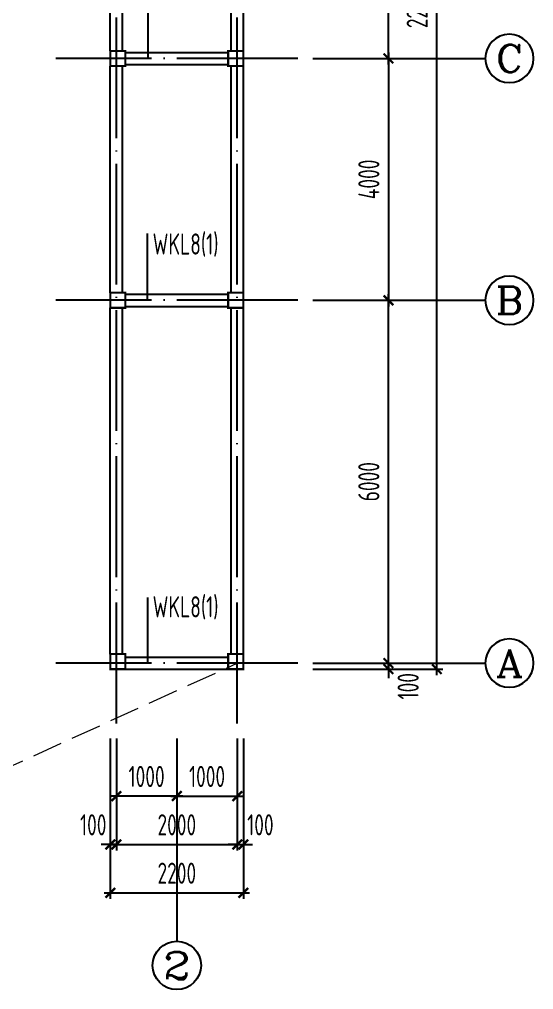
# Model space of a CAD drawing. Extents: x 297659 to 993057, y 192802 to 252212.
# Drawn here: x 782734 to 791237, y 202712 to 218758 of the extents above; entities that cross this region are included whole.
import ezdxf
from ezdxf.enums import TextEntityAlignment as Align

# ---------------------------------------------------------------- set-up
doc = ezdxf.new("R2010")
doc.units = 0
doc.header["$LTSCALE"] = 1000
doc.linetypes.add('DASH', pattern=[0.35, 0.25, -0.1])
doc.linetypes.add('DOTE', pattern=[2.42, 2, -0.2, 0.02, -0.2])
doc.layers.get('0').update_dxf_attribs({"linetype": 'CONTINUOUS'})
doc.layers.get('DEFPOINTS').update_dxf_attribs({"linetype": 'CONTINUOUS'})
for name, color, linetype in [('AXIS', 8, 'DOTE'), ('AXIS_DIM', 3, 'CONTINUOUS'), ('AXIS_TEXT', 3, 'CONTINUOUS'), ('S_BEAM', 4, 'CONTINUOUS'), ('S_BEAMDIMMASS', 2, 'CONTINUOUS'), ('S_CL', 2, 'CONTINUOUS'), ('TEXT', 7, 'CONTINUOUS'), ('第三道尺寸线', 4, 'CONTINUOUS')]:
    doc.layers.add(name, color=color, linetype=linetype)
doc.styles.add('_AXIS', font='complex.shx', dxfattribs={"bigfont": 'gbcbig.shx'})
doc.styles.add('COMPLEX', font='COMPLEX')
doc.styles.add('TSSD_Dimension', font='tssdeng.shx', dxfattribs={"width": 0.7, "bigfont": 'hztxt.shx'})
doc.styles.add('TSSD_Rein', font='tssdeng.shx', dxfattribs={"width": 0.7, "bigfont": 'hztxt.shx'})
doc.dimstyles.new('TSSD_100_100', dxfattribs={"dimtxt": 350, "dimasz": 150, "dimexe": 100, "dimexo": 250, "dimgap": 150, "dimtad": 1, "dimdec": 0, "dimzin": 0, "dimdsep": 46, "dimtxsty": 'TSSD_Dimension', "dimblk": 'ARCHTICK', "dimcen": 0, "dimdle": 100, "dimclrd": 3, "dimclre": 3, "dimclrt": 7, "dimadec": 0, "dimazin": 0, "dimtfac": 1, "dimtdec": 0, "dimtix": 1, "dimtmove": 2, "dimatfit": 3, "dimfxl": 100, "dimtolj": 1, "dimtzin": 0, "dimarcsym": 0})

# ---------------------------------------------------------------- blocks, each defined once
blk = doc.blocks.new('_ARCHTICK')
at = {"color": 0}
blk.add_lwpolyline([(-0.53, -0.53, 0.25, 0.25, 0), (0.53, 0.53, 0.5, 0.5, 0)], format="xyseb", dxfattribs=at)
blk = doc.blocks.new('*D239')
at = {"layer": 'AXIS_DIM', "color": 3, "lineweight": -2}
for p, q in [((787587, 214112), (788937, 214112)), ((788837, 208012), (788837, 214212)), ((787587, 208112), (788937, 208112))]:
    blk.add_line(p, q, dxfattribs=at)
at = {"layer": 'DEFPOINTS', "color": 0}
for p in [(787337, 214112), (788837, 214112), (787337, 208112)]:
    blk.add_point(p, dxfattribs=at)
at = {"layer": 'AXIS_DIM', "color": 3, "lineweight": -2, "xscale": 150, "yscale": 150, "zscale": 150}
for p, rotation in [((788837, 214112), 90), ((788837, 208112), 270)]:
    blk.add_blockref('_ARCHTICK', p, dxfattribs=dict(at, rotation=rotation))
at = {"layer": 'AXIS_DIM', "color": 7, "insert": (788512, 211112), "char_height": 350, "attachment_point": 5, "rotation": 90, "style": 'TSSD_Dimension'}
blk.add_mtext('\\A1;6000', dxfattribs=at)
blk = doc.blocks.new('*D240')
at = {"layer": 'AXIS_DIM', "color": 3, "lineweight": -2}
for p, q in [((787587, 218112), (788937, 218112)), ((788837, 218212), (788837, 214012)), ((787587, 214112), (788937, 214112))]:
    blk.add_line(p, q, dxfattribs=at)
at = {"layer": 'DEFPOINTS', "color": 0}
for p in [(787337, 218112), (787337, 214112), (788837, 214112)]:
    blk.add_point(p, dxfattribs=at)
at = {"layer": 'AXIS_DIM', "color": 3, "lineweight": -2, "xscale": 150, "yscale": 150, "zscale": 150}
for p, rotation in [((788837, 218112), 90), ((788837, 214112), 270)]:
    blk.add_blockref('_ARCHTICK', p, dxfattribs=dict(at, rotation=rotation))
at = {"layer": 'AXIS_DIM', "color": 7, "insert": (788512, 216112), "char_height": 350, "attachment_point": 5, "rotation": 90, "style": 'TSSD_Dimension'}
blk.add_mtext('\\A1;4000', dxfattribs=at)
blk = doc.blocks.new('*D242')
at = {"layer": 'AXIS_DIM', "color": 3, "lineweight": -2}
for p, q in [((789637, 207912), (789637, 230112)), ((787587, 230012), (789737, 230012)), ((787587, 208012), (789737, 208012))]:
    blk.add_line(p, q, dxfattribs=at)
at = {"layer": 'DEFPOINTS', "color": 0}
for p in [(787337, 230012), (789637, 230012), (787337, 208012)]:
    blk.add_point(p, dxfattribs=at)
at = {"layer": 'AXIS_DIM', "color": 3, "lineweight": -2, "xscale": 150, "yscale": 150, "zscale": 150}
for p, rotation in [((789637, 230012), 90), ((789637, 208012), 270)]:
    blk.add_blockref('_ARCHTICK', p, dxfattribs=dict(at, rotation=rotation))
at = {"layer": 'AXIS_DIM', "color": 7, "insert": (789312, 219012), "char_height": 350, "attachment_point": 5, "rotation": 90, "style": 'TSSD_Dimension'}
blk.add_mtext('\\A1;22000', dxfattribs=at)
blk = doc.blocks.new('*D243')
at = {"layer": 'AXIS_DIM', "color": 3, "lineweight": -2}
for p, q in [((788837, 208112), (788837, 208262)), ((787587, 208112), (788937, 208112)), ((787587, 208012), (788937, 208012)), ((788837, 208112), (788837, 208012)), ((788837, 208012), (788837, 207862))]:
    blk.add_line(p, q, dxfattribs=at)
at = {"layer": 'DEFPOINTS', "color": 0}
for p in [(787337, 208112), (787337, 208012), (788837, 208012)]:
    blk.add_point(p, dxfattribs=at)
at = {"layer": 'AXIS_DIM', "color": 3, "lineweight": -2, "xscale": 150, "yscale": 150, "zscale": 150}
for p, rotation in [((788837, 208112), 270), ((788837, 208012), 90)]:
    blk.add_blockref('_ARCHTICK', p, dxfattribs=dict(at, rotation=rotation))
at = {"layer": 'AXIS_DIM', "color": 7, "insert": (789162, 207729), "char_height": 350, "attachment_point": 5, "rotation": 90, "style": 'TSSD_Dimension'}
blk.add_mtext('\\A1;100', dxfattribs=at)
blk = doc.blocks.new('_AXISO')
blk.add_circle((0, 0), 0.5)
at = {"layer": 'AXIS_TEXT', "style": 'COMPLEX', "width": 1.041667}
blk.add_attdef('A', text='', height=0.56, dxfattribs=at).set_placement((-0.25, -0.28), (0.25, -0.28), align=Align.FIT)
blk = doc.blocks.new('*D244')
at = {"layer": 'AXIS_DIM', "color": 3, "lineweight": -2}
for p, q in [((788837, 218012), (788837, 224012)), ((787587, 223912), (788937, 223912)), ((787587, 218112), (788937, 218112))]:
    blk.add_line(p, q, dxfattribs=at)
at = {"layer": 'DEFPOINTS', "color": 0}
for p in [(787337, 223912), (788837, 223912), (787337, 218112)]:
    blk.add_point(p, dxfattribs=at)
at = {"layer": 'AXIS_DIM', "color": 3, "lineweight": -2, "xscale": 150, "yscale": 150, "zscale": 150}
for p, rotation in [((788837, 223912), 90), ((788837, 218112), 270)]:
    blk.add_blockref('_ARCHTICK', p, dxfattribs=dict(at, rotation=rotation))
at = {"layer": 'AXIS_DIM', "color": 7, "insert": (788512, 221012), "char_height": 350, "attachment_point": 5, "rotation": 90, "style": 'TSSD_Dimension'}
blk.add_mtext('\\A1;5800', dxfattribs=at)
blk = doc.blocks.new('*D246')
at = {"layer": 'DEFPOINTS', "color": 0}
for p in [(784337, 207112), (785337, 207112), (784337, 205912)]:
    blk.add_point(p, dxfattribs=at)
at = {"layer": '第三道尺寸线', "color": 3, "lineweight": -2}
for p, q in [((784337, 206862), (784337, 205812)), ((785337, 206862), (785337, 205812)), ((785437, 205912), (784237, 205912))]:
    blk.add_line(p, q, dxfattribs=at)
at = {"layer": '第三道尺寸线', "color": 3, "lineweight": -2, "xscale": 150, "yscale": 150, "zscale": 150, "rotation": 180}
blk.add_blockref('_ARCHTICK', (784337, 205912), dxfattribs=at)
at = {"layer": '第三道尺寸线', "color": 3, "lineweight": -2, "xscale": 150, "yscale": 150, "zscale": 150}
blk.add_blockref('_ARCHTICK', (785337, 205912), dxfattribs=at)
at = {"layer": '第三道尺寸线', "color": 7, "insert": (784837, 206237), "char_height": 350, "attachment_point": 5, "style": 'TSSD_Dimension'}
blk.add_mtext('\\A1;1000', dxfattribs=at)
blk = doc.blocks.new('*D247')
at = {"layer": 'DEFPOINTS', "color": 0}
for p in [(785337, 207112), (786337, 207112), (786337, 205912)]:
    blk.add_point(p, dxfattribs=at)
at = {"layer": '第三道尺寸线', "color": 3, "lineweight": -2}
for p, q in [((785337, 206862), (785337, 205812)), ((786337, 206862), (786337, 205812)), ((785237, 205912), (786437, 205912))]:
    blk.add_line(p, q, dxfattribs=at)
at = {"layer": '第三道尺寸线', "color": 3, "lineweight": -2, "xscale": 150, "yscale": 150, "zscale": 150, "rotation": 180}
blk.add_blockref('_ARCHTICK', (785337, 205912), dxfattribs=at)
at = {"layer": '第三道尺寸线', "color": 3, "lineweight": -2, "xscale": 150, "yscale": 150, "zscale": 150}
blk.add_blockref('_ARCHTICK', (786337, 205912), dxfattribs=at)
at = {"layer": '第三道尺寸线', "color": 7, "insert": (785837, 206237), "char_height": 350, "attachment_point": 5, "style": 'TSSD_Dimension'}
blk.add_mtext('\\A1;1000', dxfattribs=at)
blk = doc.blocks.new('*D248')
at = {"layer": 'AXIS_DIM', "color": 3, "lineweight": -2}
for p, q in [((786337, 206862), (786337, 205012)), ((786437, 206862), (786437, 205012)), ((786337, 205112), (786187, 205112)), ((786337, 205112), (786437, 205112)), ((786437, 205112), (786587, 205112))]:
    blk.add_line(p, q, dxfattribs=at)
at = {"layer": 'DEFPOINTS', "color": 0}
for p in [(786337, 207112), (786437, 207112), (786437, 205112)]:
    blk.add_point(p, dxfattribs=at)
at = {"layer": 'AXIS_DIM', "color": 3, "lineweight": -2, "xscale": 150, "yscale": 150, "zscale": 150}
blk.add_blockref('_ARCHTICK', (786337, 205112), dxfattribs=at)
at = {"layer": 'AXIS_DIM', "color": 3, "lineweight": -2, "xscale": 150, "yscale": 150, "zscale": 150, "rotation": 180}
blk.add_blockref('_ARCHTICK', (786437, 205112), dxfattribs=at)
at = {"layer": 'AXIS_DIM', "color": 7, "insert": (786719, 205437), "char_height": 350, "attachment_point": 5, "style": 'TSSD_Dimension'}
blk.add_mtext('\\A1;100', dxfattribs=at)
blk = doc.blocks.new('*D249')
at = {"layer": 'AXIS_DIM', "color": 3, "lineweight": -2}
for p, q in [((784237, 206862), (784237, 205012)), ((784337, 206862), (784337, 205012)), ((784237, 205112), (784087, 205112)), ((784337, 205112), (784237, 205112)), ((784337, 205112), (784487, 205112))]:
    blk.add_line(p, q, dxfattribs=at)
at = {"layer": 'DEFPOINTS', "color": 0}
for p in [(784237, 207112), (784337, 207112), (784237, 205112)]:
    blk.add_point(p, dxfattribs=at)
at = {"layer": 'AXIS_DIM', "color": 3, "lineweight": -2, "xscale": 150, "yscale": 150, "zscale": 150}
blk.add_blockref('_ARCHTICK', (784237, 205112), dxfattribs=at)
at = {"layer": 'AXIS_DIM', "color": 3, "lineweight": -2, "xscale": 150, "yscale": 150, "zscale": 150, "rotation": 180}
blk.add_blockref('_ARCHTICK', (784337, 205112), dxfattribs=at)
at = {"layer": 'AXIS_DIM', "color": 7, "insert": (783955, 205437), "char_height": 350, "attachment_point": 5, "style": 'TSSD_Dimension'}
blk.add_mtext('\\A1;100', dxfattribs=at)
blk = doc.blocks.new('*D250')
at = {"layer": 'DEFPOINTS', "color": 0}
for p in [(784337, 207112), (786337, 207112), (786337, 205112)]:
    blk.add_point(p, dxfattribs=at)
at = {"layer": '第三道尺寸线', "color": 3, "lineweight": -2}
for p, q in [((784337, 206862), (784337, 205012)), ((786337, 206862), (786337, 205012)), ((784237, 205112), (786437, 205112))]:
    blk.add_line(p, q, dxfattribs=at)
at = {"layer": '第三道尺寸线', "color": 3, "lineweight": -2, "xscale": 150, "yscale": 150, "zscale": 150, "rotation": 180}
blk.add_blockref('_ARCHTICK', (784337, 205112), dxfattribs=at)
at = {"layer": '第三道尺寸线', "color": 3, "lineweight": -2, "xscale": 150, "yscale": 150, "zscale": 150}
blk.add_blockref('_ARCHTICK', (786337, 205112), dxfattribs=at)
at = {"layer": '第三道尺寸线', "color": 7, "insert": (785337, 205437), "char_height": 350, "attachment_point": 5, "style": 'TSSD_Dimension'}
blk.add_mtext('\\A1;2000', dxfattribs=at)
blk = doc.blocks.new('*D251')
at = {"layer": 'AXIS_DIM', "color": 3, "lineweight": -2}
for p, q in [((784237, 206862), (784237, 204212)), ((786437, 206862), (786437, 204212)), ((784137, 204312), (786537, 204312))]:
    blk.add_line(p, q, dxfattribs=at)
at = {"layer": 'DEFPOINTS', "color": 0}
for p in [(784237, 207112), (786437, 207112), (786437, 204312)]:
    blk.add_point(p, dxfattribs=at)
at = {"layer": 'AXIS_DIM', "color": 3, "lineweight": -2, "xscale": 150, "yscale": 150, "zscale": 150, "rotation": 180}
blk.add_blockref('_ARCHTICK', (784237, 204312), dxfattribs=at)
at = {"layer": 'AXIS_DIM', "color": 3, "lineweight": -2, "xscale": 150, "yscale": 150, "zscale": 150}
blk.add_blockref('_ARCHTICK', (786437, 204312), dxfattribs=at)
at = {"layer": 'AXIS_DIM', "color": 7, "insert": (785337, 204637), "char_height": 350, "attachment_point": 5, "style": 'TSSD_Dimension'}
blk.add_mtext('\\A1;2200', dxfattribs=at)

msp = doc.modelspace()

# ---------------------------------------------------------------- linework, layer by layer
at = {"layer": 'AXIS'}
for p, q in [((784336.971, 207111.708), (784336.971, 230911.708)), ((786336.971, 207111.708), (786336.971, 230911.708)), ((787336.971, 218111.708), (783336.971, 218111.708)), ((787336.971, 214111.708), (783336.971, 214111.708)), ((787336.971, 208111.708), (783336.971, 208111.708))]:
    msp.add_line(p, q, dxfattribs=at)
at = {"layer": 'AXIS_TEXT'}
for p, q in [((787586.971, 218111.708), (790436.898, 218111.708)), ((788086.971, 214111.708), (790436.898, 214111.708)), ((787586.971, 208111.708), (790436.898, 208111.708)), ((785336.971, 206861.708), (785336.971, 203511.785))]:
    msp.add_line(p, q, dxfattribs=at)
at = {"layer": 'S_BEAM', "ltscale": 0.01}
for p, q in [((784236.971, 218236.708), (784236.971, 223786.709)), ((784436.971, 218236.708), (784436.971, 223786.709)), ((786236.971, 218236.708), (786236.971, 223786.709)), ((786436.971, 218236.708), (786436.971, 223786.709)), ((784486.971, 218211.708), (786186.971, 218211.708)), ((784236.971, 214236.708), (784236.971, 217986.708)), ((784436.971, 214236.708), (784436.971, 217986.708)), ((784486.971, 218011.708), (786186.971, 218011.708)), ((786236.971, 214236.708), (786236.971, 217986.708)), ((786436.971, 214236.708), (786436.971, 217986.708)), ((784486.971, 214211.708), (786186.971, 214211.708)), ((784236.971, 208261.708), (784236.971, 213986.708)), ((784436.971, 208261.708), (784436.971, 213986.708)), ((784486.971, 214011.708), (786186.971, 214011.708)), ((786236.971, 208261.708), (786236.971, 213986.708)), ((786436.971, 208261.708), (786436.971, 213986.708)), ((784486.971, 208211.708), (786186.971, 208211.708)), ((784486.971, 208011.708), (786186.971, 208011.708))]:
    msp.add_line(p, q, dxfattribs=at)
at = {"layer": 'S_BEAMDIMMASS', "ltscale": 0.01}
for p, q in [((784864.442, 218111.708), (784864.442, 219187.833)), ((784851.906, 214111.708), (784851.906, 215217.641)), ((784855.468, 208111.708), (784855.468, 209195.311))]:
    msp.add_line(p, q, dxfattribs=at)
at = {"layer": 'S_CL', "ltscale": 0.01, "const_width": 35}
for points in [[(784486.971, 217986.708), (784486.971, 218236.708), (784236.971, 218236.708), (784236.971, 217986.708)], [(786436.971, 217986.708), (786436.971, 218236.708), (786186.971, 218236.708), (786186.971, 217986.708)], [(784486.971, 213986.708), (784486.971, 214236.708), (784236.971, 214236.708), (784236.971, 213986.708)], [(786436.971, 213986.708), (786436.971, 214236.708), (786186.971, 214236.708), (786186.971, 213986.708)], [(784486.971, 208011.708), (784486.971, 208261.708), (784236.971, 208261.708), (784236.971, 208011.708)], [(786436.971, 208011.708), (786436.971, 208261.708), (786186.971, 208261.708), (786186.971, 208011.708)]]:
    msp.add_lwpolyline(points, close=True, dxfattribs=at)
at = {"layer": 'TEXT', "linetype": 'DASH', "lineweight": 13, "ltscale": 2}
msp.add_line((774686.971, 202811.708), (786336.971, 208111.708), dxfattribs=at)

# ---------------------------------------------------------------- block references
at = {"layer": 'AXIS_TEXT'}
ref = msp.add_blockref('_AXISO', (790836.898, 218111.708), dxfattribs=dict(at, xscale=-800, yscale=800, zscale=800))
ref.add_attrib('A', 'C', dxfattribs={"height": 452.548, "style": '_AXIS', "width": 1.4}).set_placement((790610.624, 217885.434), (791063.172, 217885.434), align=Align.FIT)
ref = msp.add_blockref('_AXISO', (790836.898, 214111.708), dxfattribs=dict(at, xscale=-800, yscale=800, zscale=800))
ref.add_attrib('A', 'B', dxfattribs={"height": 452.548, "style": '_AXIS', "width": 1.235294}).set_placement((790610.624, 213885.434), (791063.172, 213885.434), align=Align.FIT)
ref = msp.add_blockref('_AXISO', (790836.898, 208111.708), dxfattribs=dict(at, xscale=-800, yscale=800, zscale=800))
ref.add_attrib('A', 'A', dxfattribs={"height": 452.548, "style": '_AXIS', "width": 1.166667}).set_placement((790610.624, 207885.434), (791063.172, 207885.434), align=Align.FIT)
ref = msp.add_blockref('_AXISO', (785336.971, 203111.785), dxfattribs=dict(at, xscale=800, yscale=800, zscale=800))
ref.add_attrib('A', '2', dxfattribs={"height": 452.548, "style": '_AXIS', "width": 1.5}).set_placement((785110.697, 202885.51), (785563.246, 202885.51), align=Align.FIT)

# ---------------------------------------------------------------- texts
at = {"layer": 'S_BEAMDIMMASS', "style": 'TSSD_Rein', "width": 0.7}
for p in [(784936.971, 214868.008), (784936.971, 208868.008)]:
    msp.add_text('WKL8(1)', height=350, dxfattribs=at).set_placement(p)

# ---------------------------------------------------------------- dimensions: what is measured, and where the dimension line sits
at = {"layer": 'AXIS_DIM'}
for p1, p2, distance, picture, middle in [((787336.971, 208011.708), (787336.971, 230011.708), -2299.927, '*D242', (789311.898, 219011.708)), ((787336.971, 218111.708), (787336.971, 223911.708), -1499.927, '*D244', (788511.898, 221011.708)), ((787336.971, 218111.708), (787336.971, 214111.708), 1499.927, '*D240', (788511.898, 216111.708)), ((787336.971, 208111.708), (787336.971, 214111.708), -1499.927, '*D239', (788511.898, 211111.708)), ((784236.971, 207111.708), (786436.971, 207111.708), -2799.923, '*D251', (785336.971, 204636.785))]:
    dim = msp.add_aligned_dim(p1=p1, p2=p2, distance=distance, dimstyle='TSSD_100_100', dxfattribs=at)
    dim.commit()
    dim.dimension.update_dxf_attribs({"geometry": picture, "text_midpoint": middle})
for base, p1, p2, angle, picture, middle in [((788836.898, 208011.708), (787336.971, 208111.708), (787336.971, 208011.708), 90, '*D243', (789161.898, 207729.464)), ((784236.971, 205111.785), (784336.971, 207111.708), (784236.971, 207111.708), 180, '*D249', (783954.728, 205436.785))]:
    dim = msp.add_linear_dim(base=base, p1=p1, p2=p2, angle=angle, dimstyle='TSSD_100_100', dxfattribs=at)
    dim.commit()
    dim.dimension.update_dxf_attribs({"geometry": picture, "text_midpoint": middle, "dimtype": 128})
dim = msp.add_linear_dim(base=(786436.971, 205111.785), p1=(786336.971, 207111.708), p2=(786436.971, 207111.708), dimstyle='TSSD_100_100', dxfattribs=at)
dim.commit()
dim.dimension.update_dxf_attribs({"geometry": '*D248', "text_midpoint": (786719.215, 205436.785), "dimtype": 128})
at = {"layer": '第三道尺寸线'}
for base, p1, p2, picture, middle in [((784336.971, 205911.785), (785336.971, 207111.708), (784336.971, 207111.708), '*D246', (784836.971, 206236.785)), ((786336.971, 205111.785), (784336.971, 207111.708), (786336.971, 207111.708), '*D250', (785336.971, 205436.785))]:
    dim = msp.add_linear_dim(base=base, p1=p1, p2=p2, dimstyle='TSSD_100_100', dxfattribs=at)
    dim.commit()
    dim.dimension.update_dxf_attribs({"geometry": picture, "text_midpoint": middle})
dim = msp.add_linear_dim(base=(786336.971, 205911.785), p1=(785336.971, 207111.708), p2=(786336.971, 207111.708), angle=180, dimstyle='TSSD_100_100', dxfattribs=at)
dim.commit()
dim.dimension.update_dxf_attribs({"geometry": '*D247', "text_midpoint": (785836.971, 206236.785)})

doc.saveas('drawing.dxf')
